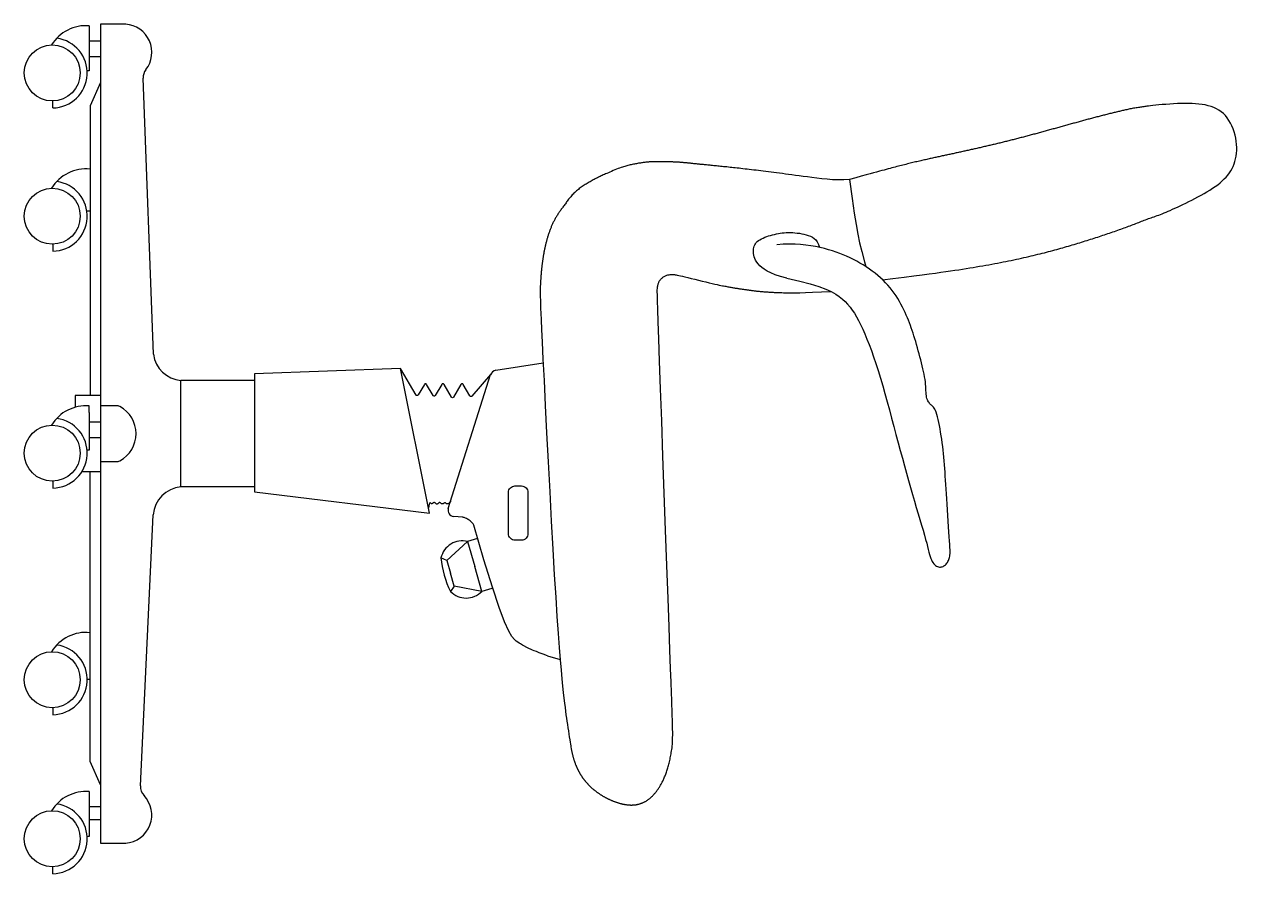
# Model space of a CAD drawing. Header units: millimetres. Extents: x 2198.5 to 2287.8, y 1208.8 to 1298.1.
# Drawn here: x 2285.719 to 2286.653, y 1282.055 to 1282.709 of the extents above; entities that cross this region are included whole.
import ezdxf

# ---------------------------------------------------------------- set-up
doc = ezdxf.new("R2010")
doc.units = ezdxf.units.MM

msp = doc.modelspace()

# ---------------------------------------------------------------- linework, layer by layer
for p, q in [((2285.76941, 1282.70815), (2285.76941, 1282.70428)), ((2285.7781, 1282.70934), (2285.7781, 1282.39414)), ((2285.79749, 1282.70934), (2285.7781, 1282.70934)), ((2285.76941, 1282.70428), (2285.76941, 1282.67352)), ((2285.76941, 1282.6965), (2285.7781, 1282.6965)), ((2285.76941, 1282.68442), (2285.7781, 1282.68442)), ((2285.76941, 1282.67352), (2285.7678, 1282.67352)), ((2285.81881, 1282.45524), (2285.81091, 1282.66785)), ((2285.74144, 1282.64494), (2285.74133, 1282.65031)), ((2285.76753, 1282.56566), (2285.77018, 1282.56566)), ((2285.74133, 1282.53998), (2285.74144, 1282.53461)), ((2286.08263, 1282.44299), (2286.1191, 1282.44873)), ((2286.00909, 1282.4444), (2285.8968, 1282.44013)), ((2286.03159, 1282.33289), (2286.00909, 1282.4444)), ((2286.04604, 1282.33645), (2286.07863, 1282.43956)), ((2285.8968, 1282.43513), (2285.84001, 1282.43513)), ((2285.76941, 1282.41036), (2285.76941, 1282.41544)), ((2285.7781, 1282.40299), (2285.76941, 1282.40299)), ((2285.76384, 1282.36502), (2285.7781, 1282.36502)), ((2285.74133, 1282.35761), (2285.74144, 1282.35223)), ((2285.8968, 1282.35315), (2285.84001, 1282.35315)), ((2285.8968, 1282.34946), (2286.03159, 1282.33289)), ((2285.80885, 1282.12291), (2285.81865, 1282.33172)), ((2286.05716, 1282.32979), (2286.05006, 1282.33042)), ((2286.06093, 1282.31113), (2286.04492, 1282.2965)), ((2286.06859, 1282.31331), (2286.06093, 1282.31113)), ((2286.06093, 1282.31113), (2286.06638, 1282.29192)), ((2286.04492, 1282.2965), (2286.04038, 1282.29852)), ((2286.04492, 1282.2965), (2286.04773, 1282.28662)), ((2286.05054, 1282.27674), (2286.04773, 1282.28662)), ((2286.07184, 1282.27272), (2286.06638, 1282.29192)), ((2286.05054, 1282.27674), (2286.04774, 1282.27263)), ((2286.07184, 1282.27272), (2286.05054, 1282.27674)), ((2286.07951, 1282.2749), (2286.07184, 1282.27272)), ((2285.74133, 1282.18314), (2285.74144, 1282.17776)), ((2285.76941, 1282.11853), (2285.76941, 1282.11466)), ((2285.76941, 1282.10717), (2285.7781, 1282.10717)), ((2285.7781, 1282.07894), (2285.79749, 1282.07894)), ((2285.74144, 1282.05532), (2285.74133, 1282.06069))]:
    msp.add_line(p, q)
for points in [[(2285.7781, 1282.66457), (2285.77018, 1282.64666), (2285.77018, 1282.42357)], [(2286.38057, 1282.51265), (2286.38858, 1282.51361), (2286.39721, 1282.51467), (2286.40463, 1282.5156), (2286.41101, 1282.51642), (2286.4165, 1282.51714), (2286.42128, 1282.51779), (2286.42548, 1282.51838), (2286.42929, 1282.51892), (2286.43282, 1282.51943), (2286.43614, 1282.51992), (2286.43926, 1282.52039), (2286.44221, 1282.52085), (2286.44501, 1282.52129), (2286.44769, 1282.52172), (2286.45028, 1282.52214), (2286.4528, 1282.52256), (2286.45527, 1282.52298), (2286.4577, 1282.5234), (2286.46008, 1282.52382), (2286.46242, 1282.52423), (2286.46472, 1282.52465), (2286.46698, 1282.52507), (2286.4692, 1282.52549), (2286.47138, 1282.52591), (2286.47352, 1282.52633), (2286.47563, 1282.52675), (2286.47771, 1282.52716), (2286.47975, 1282.52758), (2286.48175, 1282.528), (2286.48372, 1282.52842), (2286.48567, 1282.52884), (2286.48758, 1282.52926), (2286.48946, 1282.52968), (2286.49131, 1282.5301), (2286.49314, 1282.53052), (2286.49493, 1282.53094), (2286.49671, 1282.53136), (2286.49845, 1282.53178), (2286.50018, 1282.53221), (2286.50188, 1282.53263), (2286.50356, 1282.53305), (2286.50522, 1282.53347), (2286.50685, 1282.5339), (2286.50847, 1282.53432), (2286.51007, 1282.53474), (2286.51166, 1282.53517), (2286.51322, 1282.53559), (2286.51478, 1282.53602), (2286.51631, 1282.53645), (2286.51784, 1282.53687), (2286.51935, 1282.5373), (2286.52085, 1282.53773), (2286.52234, 1282.53816), (2286.52381, 1282.53859), (2286.52528, 1282.53902), (2286.52674, 1282.53945), (2286.52819, 1282.53988), (2286.52963, 1282.54032), (2286.53107, 1282.54075), (2286.5325, 1282.54118), (2286.53391, 1282.54162), (2286.53532, 1282.54205), (2286.53673, 1282.54249), (2286.53812, 1282.54292), (2286.53951, 1282.54336), (2286.54089, 1282.5438), (2286.54226, 1282.54423), (2286.54363, 1282.54467), (2286.54498, 1282.54511), (2286.54633, 1282.54554), (2286.54767, 1282.54598), (2286.549, 1282.54642), (2286.55032, 1282.54686), (2286.55163, 1282.54729), (2286.55293, 1282.54773), (2286.55422, 1282.54817), (2286.55551, 1282.5486), (2286.55678, 1282.54904), (2286.55805, 1282.54948), (2286.5593, 1282.54991), (2286.56055, 1282.55035), (2286.56179, 1282.55078), (2286.56301, 1282.55122), (2286.56423, 1282.55165), (2286.56543, 1282.55209), (2286.56663, 1282.55252), (2286.56781, 1282.55295), (2286.56898, 1282.55338), (2286.57014, 1282.55381), (2286.5713, 1282.55424), (2286.57244, 1282.55467), (2286.57356, 1282.5551), (2286.57468, 1282.55552), (2286.57579, 1282.55595), (2286.57688, 1282.55637), (2286.57796, 1282.5568), (2286.57903, 1282.55722), (2286.58009, 1282.55764), (2286.58115, 1282.55805), (2286.5822, 1282.55847), (2286.58325, 1282.55887), (2286.58431, 1282.55927), (2286.58537, 1282.55967), (2286.58644, 1282.56005), (2286.58752, 1282.56043), (2286.58862, 1282.56081), (2286.58975, 1282.56119), (2286.59091, 1282.56159), (2286.59211, 1282.562), (2286.59335, 1282.56245), (2286.59465, 1282.56293), (2286.59601, 1282.56346), (2286.59743, 1282.56403), (2286.59893, 1282.56466), (2286.6005, 1282.56534), (2286.60215, 1282.56607), (2286.6039, 1282.56686), (2286.60574, 1282.56771), (2286.60768, 1282.56862), (2286.60972, 1282.56958), (2286.61188, 1282.57061), (2286.61412, 1282.57169), (2286.61643, 1282.57282), (2286.61878, 1282.57399), (2286.62116, 1282.5752), (2286.62354, 1282.57645), (2286.6259, 1282.57773), (2286.62823, 1282.57903), (2286.63049, 1282.58035), (2286.63268, 1282.58169), (2286.63479, 1282.58305), (2286.63681, 1282.58444), (2286.63874, 1282.58584), (2286.64056, 1282.58727), (2286.64227, 1282.58873), (2286.64385, 1282.59021), (2286.64531, 1282.59171), (2286.64664, 1282.59326), (2286.64784, 1282.59484), (2286.64893, 1282.59648), (2286.64989, 1282.59818), (2286.65073, 1282.59994), (2286.65146, 1282.60179), (2286.65208, 1282.60372), (2286.65259, 1282.60574), (2286.65298, 1282.60784), (2286.65326, 1282.61002), (2286.65341, 1282.61226), (2286.65343, 1282.61455), (2286.65333, 1282.61689), (2286.65308, 1282.61926), (2286.65269, 1282.62165), (2286.65216, 1282.62405), (2286.65149, 1282.62643), (2286.65068, 1282.62877), (2286.64973, 1282.63105), (2286.64866, 1282.63324), (2286.64745, 1282.63532), (2286.64613, 1282.63725), (2286.64469, 1282.63902), (2286.64313, 1282.64059), (2286.64146, 1282.64199), (2286.63967, 1282.64322), (2286.63778, 1282.64429), (2286.63579, 1282.64521), (2286.63368, 1282.64599), (2286.63148, 1282.64664), (2286.62917, 1282.64718), (2286.62677, 1282.64761), (2286.62427, 1282.64794), (2286.62168, 1282.64818), (2286.61902, 1282.64834), (2286.61628, 1282.64842), (2286.61348, 1282.64843), (2286.61061, 1282.64837), (2286.60769, 1282.64826), (2286.60473, 1282.6481), (2286.60177, 1282.64791), (2286.59886, 1282.64768), (2286.59607, 1282.64744), (2286.59342, 1282.64719), (2286.59099, 1282.64695), (2286.58882, 1282.64672), (2286.58696, 1282.64651), (2286.58545, 1282.64634), (2286.58424, 1282.6462), (2286.58328, 1282.64608), (2286.5825, 1282.64597), (2286.58185, 1282.64588), (2286.58127, 1282.64579), (2286.5807, 1282.64571), (2286.58009, 1282.64561), (2286.57938, 1282.6455), (2286.57858, 1282.64537), (2286.57771, 1282.64524), (2286.57678, 1282.64509), (2286.57583, 1282.64494), (2286.57485, 1282.64478), (2286.57388, 1282.64462), (2286.57293, 1282.64445), (2286.57202, 1282.64428), (2286.57114, 1282.64411), (2286.57028, 1282.64393), (2286.56945, 1282.64376), (2286.56864, 1282.64358), (2286.56784, 1282.6434), (2286.56704, 1282.64322), (2286.56625, 1282.64304), (2286.56546, 1282.64285), (2286.56467, 1282.64267), (2286.56387, 1282.64248), (2286.56307, 1282.64229), (2286.56227, 1282.6421), (2286.56146, 1282.6419), (2286.56065, 1282.64171), (2286.55984, 1282.64151), (2286.55903, 1282.64131), (2286.55821, 1282.64111), (2286.5574, 1282.64091), (2286.55658, 1282.64071), (2286.55575, 1282.64051), (2286.55493, 1282.6403), (2286.5541, 1282.64009), (2286.55327, 1282.63989), (2286.55244, 1282.63968), (2286.55161, 1282.63946), (2286.55078, 1282.63925), (2286.54994, 1282.63904), (2286.5491, 1282.63882), (2286.54826, 1282.63861), (2286.54742, 1282.63839), (2286.54658, 1282.63817), (2286.54573, 1282.63795), (2286.54488, 1282.63773), (2286.54403, 1282.6375), (2286.54318, 1282.63728), (2286.54233, 1282.63706), (2286.54148, 1282.63683), (2286.54063, 1282.6366), (2286.53977, 1282.63637), (2286.53891, 1282.63615), (2286.53805, 1282.63591), (2286.53719, 1282.63568), (2286.53633, 1282.63545), (2286.53547, 1282.63522), (2286.53461, 1282.63498), (2286.53374, 1282.63475), (2286.53288, 1282.63451), (2286.53201, 1282.63428), (2286.53115, 1282.63404), (2286.53028, 1282.6338), (2286.52941, 1282.63356), (2286.52854, 1282.63332), (2286.52767, 1282.63308), (2286.52679, 1282.63284), (2286.52592, 1282.6326), (2286.52505, 1282.63236), (2286.52417, 1282.63212), (2286.5233, 1282.63188), (2286.52242, 1282.63164), (2286.52155, 1282.63139), (2286.52067, 1282.63115), (2286.5198, 1282.63091), (2286.51892, 1282.63066), (2286.51804, 1282.63042), (2286.51716, 1282.63017), (2286.51628, 1282.62993), (2286.5154, 1282.62969), (2286.51452, 1282.62944), (2286.51364, 1282.6292), (2286.51276, 1282.62895), (2286.51188, 1282.62871), (2286.511, 1282.62846), (2286.51012, 1282.62822), (2286.50924, 1282.62798), (2286.50836, 1282.62773), (2286.50748, 1282.62749), (2286.5066, 1282.62725), (2286.50572, 1282.627), (2286.50484, 1282.62676), (2286.50396, 1282.62652), (2286.50308, 1282.62628), (2286.5022, 1282.62603), (2286.50132, 1282.62579), (2286.50044, 1282.62555), (2286.49956, 1282.62531), (2286.49868, 1282.62507), (2286.4978, 1282.62484), (2286.49692, 1282.6246), (2286.49605, 1282.62436), (2286.49517, 1282.62412), (2286.49429, 1282.62389), (2286.49341, 1282.62365), (2286.49254, 1282.62342), (2286.49166, 1282.62319), (2286.49079, 1282.62295), (2286.48992, 1282.62272), (2286.48904, 1282.62249), (2286.48817, 1282.62226), (2286.4873, 1282.62203), (2286.48643, 1282.62181), (2286.48556, 1282.62158), (2286.48469, 1282.62135), (2286.48382, 1282.62113), (2286.48295, 1282.62091), (2286.48208, 1282.62069), (2286.48122, 1282.62047), (2286.48035, 1282.62025), (2286.47949, 1282.62003), (2286.47863, 1282.61981), (2286.47776, 1282.61959), (2286.4769, 1282.61938), (2286.47604, 1282.61917), (2286.47518, 1282.61895), (2286.47433, 1282.61874), (2286.47347, 1282.61853), (2286.47261, 1282.61832), (2286.47175, 1282.61811), (2286.4709, 1282.6179), (2286.47005, 1282.6177), (2286.46919, 1282.61749), (2286.46834, 1282.61729), (2286.46749, 1282.61708), (2286.46664, 1282.61688), (2286.46579, 1282.61668), (2286.46494, 1282.61648), (2286.46409, 1282.61628), (2286.46324, 1282.61608), (2286.46239, 1282.61588), (2286.46155, 1282.61568), (2286.4607, 1282.61549), (2286.45986, 1282.61529), (2286.45902, 1282.6151), (2286.45817, 1282.6149), (2286.45733, 1282.61471), (2286.45649, 1282.61452), (2286.45565, 1282.61432), (2286.45481, 1282.61413), (2286.45397, 1282.61394), (2286.45313, 1282.61375), (2286.45229, 1282.61356), (2286.45145, 1282.61337), (2286.45062, 1282.61319), (2286.44978, 1282.613), (2286.44895, 1282.61281), (2286.44811, 1282.61262), (2286.44728, 1282.61244), (2286.44644, 1282.61225), (2286.44561, 1282.61207), (2286.44478, 1282.61189), (2286.44395, 1282.6117), (2286.44312, 1282.61152), (2286.44229, 1282.61134), (2286.44146, 1282.61115), (2286.44063, 1282.61097), (2286.4398, 1282.61079), (2286.43897, 1282.61061), (2286.43815, 1282.61043), (2286.43732, 1282.61025), (2286.43649, 1282.61007), (2286.43567, 1282.60989), (2286.43484, 1282.60971), (2286.43402, 1282.60953), (2286.4332, 1282.60936), (2286.43237, 1282.60918), (2286.43155, 1282.609), (2286.43072, 1282.60882), (2286.4299, 1282.60864), (2286.42907, 1282.60847), (2286.42825, 1282.60829), (2286.42742, 1282.60811), (2286.4266, 1282.60793), (2286.42577, 1282.60775), (2286.42493, 1282.60757), (2286.4241, 1282.60739), (2286.42326, 1282.60721), (2286.42242, 1282.60702), (2286.42157, 1282.60684), (2286.42072, 1282.60665), (2286.41987, 1282.60646), (2286.419, 1282.60627), (2286.41813, 1282.60608), (2286.41726, 1282.60588), (2286.41638, 1282.60569), (2286.41548, 1282.60549), (2286.41458, 1282.60528), (2286.41368, 1282.60508), (2286.41276, 1282.60487), (2286.41183, 1282.60466), (2286.41089, 1282.60444), (2286.40994, 1282.60422), (2286.40898, 1282.60399), (2286.408, 1282.60377), (2286.40702, 1282.60353), (2286.40601, 1282.6033), (2286.405, 1282.60305), (2286.40397, 1282.60281), (2286.40293, 1282.60255), (2286.40187, 1282.6023), (2286.40079, 1282.60203), (2286.3997, 1282.60177), (2286.39859, 1282.60149), (2286.39746, 1282.60121), (2286.39632, 1282.60092), (2286.39516, 1282.60063), (2286.39397, 1282.60033), (2286.39277, 1282.60003), (2286.39155, 1282.59971), (2286.3903, 1282.59939), (2286.38902, 1282.59906), (2286.3877, 1282.59871), (2286.38632, 1282.59835), (2286.38486, 1282.59797), (2286.38333, 1282.59756), (2286.3817, 1282.59712), (2286.37996, 1282.59666), (2286.37809, 1282.59615), (2286.37602, 1282.59559), (2286.37368, 1282.59495), (2286.37098, 1282.59421), (2286.36785, 1282.59334), (2286.36421, 1282.59232), (2286.35998, 1282.59114), (2286.35509, 1282.58976)], [(2286.35509, 1282.58976), (2286.3507, 1282.58955), (2286.34635, 1282.58954), (2286.34206, 1282.58969), (2286.33788, 1282.58998), (2286.33382, 1282.59036), (2286.32992, 1282.59081), (2286.3262, 1282.59129), (2286.32269, 1282.59177), (2286.31941, 1282.59221), (2286.31634, 1282.59263), (2286.31347, 1282.59302), (2286.31077, 1282.59338), (2286.30822, 1282.59372), (2286.30578, 1282.59404), (2286.30345, 1282.59434), (2286.30119, 1282.59463), (2286.29898, 1282.59492), (2286.29683, 1282.59519), (2286.29472, 1282.59546), (2286.29267, 1282.59572), (2286.29066, 1282.59597), (2286.2887, 1282.59621), (2286.28679, 1282.59645), (2286.28492, 1282.59668), (2286.2831, 1282.5969), (2286.28132, 1282.59711), (2286.27958, 1282.59732), (2286.27789, 1282.59752), (2286.27623, 1282.59771), (2286.27462, 1282.5979), (2286.27305, 1282.59808), (2286.27152, 1282.59825), (2286.27002, 1282.59842), (2286.26856, 1282.59858), (2286.26714, 1282.59874), (2286.26576, 1282.59889), (2286.2644, 1282.59904), (2286.26309, 1282.59918), (2286.2618, 1282.59932), (2286.26055, 1282.59945), (2286.25933, 1282.59958), (2286.25814, 1282.5997), (2286.25698, 1282.59982), (2286.25585, 1282.59994), (2286.25474, 1282.60005), (2286.25366, 1282.60016), (2286.25261, 1282.60026), (2286.25159, 1282.60036), (2286.25059, 1282.60046), (2286.24961, 1282.60056), (2286.24866, 1282.60065), (2286.24772, 1282.60075), (2286.24681, 1282.60083), (2286.24592, 1282.60092), (2286.24505, 1282.60101), (2286.2442, 1282.60109), (2286.24337, 1282.60117), (2286.24255, 1282.60125), (2286.24175, 1282.60133), (2286.24096, 1282.60141), (2286.24019, 1282.60148), (2286.23944, 1282.60156), (2286.23869, 1282.60164), (2286.23796, 1282.60171), (2286.23724, 1282.60178), (2286.23653, 1282.60186), (2286.23584, 1282.60193), (2286.23515, 1282.602), (2286.23447, 1282.60207), (2286.23381, 1282.60214), (2286.23315, 1282.60221), (2286.2325, 1282.60228), (2286.23186, 1282.60235), (2286.23123, 1282.60241), (2286.2306, 1282.60248), (2286.22998, 1282.60254), (2286.22937, 1282.6026), (2286.22876, 1282.60266), (2286.22816, 1282.60272), (2286.22757, 1282.60278), (2286.22698, 1282.60283), (2286.22639, 1282.60288), (2286.22581, 1282.60293), (2286.22523, 1282.60298), (2286.22466, 1282.60303), (2286.22409, 1282.60307), (2286.22352, 1282.60311), (2286.22296, 1282.60314), (2286.22239, 1282.60318), (2286.22183, 1282.60321), (2286.22127, 1282.60323), (2286.22072, 1282.60326), (2286.22016, 1282.60328), (2286.2196, 1282.60329), (2286.21904, 1282.60331), (2286.21848, 1282.60331), (2286.21792, 1282.60332), (2286.21736, 1282.60332), (2286.2168, 1282.60332), (2286.21623, 1282.60332), (2286.21567, 1282.60332), (2286.21509, 1282.60332), (2286.21452, 1282.60332), (2286.21394, 1282.60332), (2286.21336, 1282.60333), (2286.21277, 1282.60334), (2286.21218, 1282.60335), (2286.21159, 1282.60337), (2286.211, 1282.60338), (2286.21041, 1282.6034), (2286.20983, 1282.60341), (2286.20925, 1282.60342), (2286.20868, 1282.60343), (2286.20812, 1282.60344), (2286.20757, 1282.60344), (2286.20705, 1282.60345), (2286.20655, 1282.60345), (2286.20609, 1282.60346), (2286.20566, 1282.60346), (2286.20527, 1282.60347), (2286.20492, 1282.60347), (2286.2046, 1282.60348), (2286.2043, 1282.60349), (2286.204, 1282.60349), (2286.20369, 1282.60349), (2286.20335, 1282.60348), (2286.20297, 1282.60347), (2286.20254, 1282.60345), (2286.20204, 1282.60342), (2286.20149, 1282.60337), (2286.20088, 1282.60332), (2286.20024, 1282.60327), (2286.19957, 1282.6032), (2286.19888, 1282.60313), (2286.19819, 1282.60305), (2286.19749, 1282.60297), (2286.1968, 1282.60289), (2286.19612, 1282.6028), (2286.19545, 1282.60271), (2286.19476, 1282.60261), (2286.19407, 1282.6025), (2286.19336, 1282.60239), (2286.19264, 1282.60227), (2286.19188, 1282.60214), (2286.1911, 1282.602), (2286.19029, 1282.60185), (2286.18947, 1282.60169), (2286.18863, 1282.60152), (2286.18778, 1282.60135), (2286.18693, 1282.60117), (2286.18609, 1282.60099), (2286.18525, 1282.6008), (2286.18443, 1282.6006), (2286.18361, 1282.6004), (2286.18279, 1282.60018), (2286.18193, 1282.59994), (2286.18104, 1282.59967), (2286.18011, 1282.59936), (2286.1791, 1282.59901), (2286.17802, 1282.59862), (2286.17686, 1282.59817), (2286.17563, 1282.59768), (2286.17436, 1282.59717), (2286.17307, 1282.59663), (2286.17179, 1282.5961), (2286.17054, 1282.59556), (2286.16934, 1282.59505), (2286.16822, 1282.59456), (2286.1672, 1282.59412), (2286.16627, 1282.59371), (2286.1654, 1282.59332), (2286.1646, 1282.59296), (2286.16383, 1282.5926), (2286.16309, 1282.59225), (2286.16236, 1282.59189), (2286.16162, 1282.59152), (2286.16086, 1282.59114), (2286.16008, 1282.59073), (2286.1593, 1282.59031), (2286.1585, 1282.58988), (2286.15769, 1282.58944), (2286.15689, 1282.58899), (2286.15608, 1282.58854), (2286.15529, 1282.5881), (2286.1545, 1282.58765), (2286.15373, 1282.58721), (2286.15296, 1282.58676), (2286.1522, 1282.58631), (2286.15144, 1282.58585), (2286.15069, 1282.58538), (2286.14994, 1282.58489), (2286.14919, 1282.58439), (2286.14844, 1282.58387), (2286.1477, 1282.58333), (2286.14696, 1282.58278), (2286.14622, 1282.58221), (2286.1455, 1282.58162), (2286.1448, 1282.58103), (2286.1441, 1282.58042), (2286.14343, 1282.5798), (2286.14278, 1282.57918), (2286.14216, 1282.57854), (2286.14155, 1282.5779), (2286.14095, 1282.57725), (2286.14038, 1282.5766), (2286.13982, 1282.57594), (2286.13927, 1282.57527), (2286.13874, 1282.57459), (2286.13822, 1282.57391), (2286.1377, 1282.57322), (2286.1372, 1282.57254), (2286.13671, 1282.57186), (2286.13623, 1282.57118), (2286.13575, 1282.57052), (2286.13529, 1282.56987), (2286.13483, 1282.56924), (2286.13439, 1282.56862), (2286.13395, 1282.56803), (2286.13352, 1282.56745), (2286.1331, 1282.56688), (2286.13268, 1282.56632), (2286.13228, 1282.56577), (2286.13188, 1282.56522), (2286.1315, 1282.56467), (2286.13112, 1282.56412), (2286.13075, 1282.56357), (2286.13039, 1282.56302), (2286.13004, 1282.56247), (2286.12969, 1282.56192), (2286.12936, 1282.56136), (2286.12903, 1282.56081), (2286.12871, 1282.56025), (2286.1284, 1282.5597), (2286.12809, 1282.55914), (2286.12779, 1282.55858), (2286.1275, 1282.55802), (2286.12722, 1282.55746), (2286.12694, 1282.5569), (2286.12667, 1282.55634), (2286.1264, 1282.55578), (2286.12614, 1282.55521), (2286.12589, 1282.55465), (2286.12565, 1282.55408), (2286.1254, 1282.55352), (2286.12517, 1282.55295), (2286.12494, 1282.55238), (2286.12471, 1282.55182), (2286.1245, 1282.55125), (2286.12428, 1282.55068), (2286.12407, 1282.55011), (2286.12387, 1282.54954), (2286.12367, 1282.54897), (2286.12347, 1282.5484), (2286.12328, 1282.54782), (2286.12309, 1282.54725), (2286.12291, 1282.54668), (2286.12273, 1282.54611), (2286.12255, 1282.54553), (2286.12238, 1282.54496), (2286.12221, 1282.54438), (2286.12204, 1282.54381), (2286.12188, 1282.54323), (2286.12172, 1282.54266), (2286.12157, 1282.54208), (2286.12142, 1282.5415), (2286.12127, 1282.54093), (2286.12112, 1282.54035), (2286.12098, 1282.53977), (2286.12084, 1282.53919), (2286.12071, 1282.53861), (2286.12057, 1282.53803), (2286.12044, 1282.53745), (2286.12032, 1282.53687), (2286.12019, 1282.53628), (2286.12007, 1282.5357), (2286.11996, 1282.53512), (2286.11984, 1282.53453), (2286.11973, 1282.53395), (2286.11962, 1282.53336), (2286.11951, 1282.53277), (2286.11941, 1282.53218), (2286.11931, 1282.5316), (2286.11921, 1282.53101), (2286.11911, 1282.53042), (2286.11902, 1282.52983), (2286.11892, 1282.52923), (2286.11883, 1282.52864), (2286.11875, 1282.52805), (2286.11866, 1282.52745), (2286.11858, 1282.52686), (2286.1185, 1282.52626), (2286.11842, 1282.52567), (2286.11835, 1282.52507), (2286.11827, 1282.52447), (2286.1182, 1282.52387), (2286.11813, 1282.52327), (2286.11806, 1282.52267), (2286.118, 1282.52206), (2286.11794, 1282.52146), (2286.11787, 1282.52085), (2286.11781, 1282.52025), (2286.11776, 1282.51964), (2286.1177, 1282.51903), (2286.11764, 1282.51842), (2286.11759, 1282.51781), (2286.11754, 1282.5172), (2286.11749, 1282.51659), (2286.11744, 1282.51597), (2286.11739, 1282.51536), (2286.11735, 1282.51474), (2286.1173, 1282.51413), (2286.11726, 1282.51351), (2286.11722, 1282.51289), (2286.11718, 1282.51226), (2286.11714, 1282.51164), (2286.1171, 1282.51102), (2286.11706, 1282.51039), (2286.11703, 1282.50977), (2286.11699, 1282.50914), (2286.11696, 1282.50851), (2286.11693, 1282.50788), (2286.1169, 1282.50724), (2286.11687, 1282.50658), (2286.11685, 1282.50589), (2286.11683, 1282.50517), (2286.11682, 1282.50441), (2286.11682, 1282.5036), (2286.11683, 1282.50272), (2286.11684, 1282.50179), (2286.11687, 1282.5008), (2286.1169, 1282.49978), (2286.11693, 1282.49874), (2286.11697, 1282.4977), (2286.117, 1282.49668), (2286.11703, 1282.4957), (2286.11705, 1282.49477), (2286.11707, 1282.49384), (2286.1171, 1282.49252), (2286.11718, 1282.49038), (2286.11732, 1282.48695), (2286.11754, 1282.48179), (2286.11787, 1282.47446), (2286.11834, 1282.46449), (2286.11897, 1282.45143), (2286.11977, 1282.43505), (2286.12072, 1282.4159), (2286.12179, 1282.39474), (2286.12294, 1282.37234), (2286.12413, 1282.34946), (2286.12535, 1282.32686), (2286.12654, 1282.30531), (2286.12769, 1282.28557), (2286.12875, 1282.26824), (2286.12973, 1282.25325), (2286.13064, 1282.24038), (2286.13147, 1282.2294), (2286.13223, 1282.22007), (2286.13293, 1282.21217), (2286.13356, 1282.20548), (2286.13413, 1282.19976), (2286.13465, 1282.1948), (2286.13512, 1282.19049), (2286.13555, 1282.18673), (2286.13595, 1282.18342), (2286.13633, 1282.18045), (2286.1367, 1282.17775), (2286.13706, 1282.1752), (2286.13742, 1282.1727), (2286.1378, 1282.17019), (2286.13818, 1282.16769), (2286.13855, 1282.16522), (2286.13892, 1282.16285), (2286.13927, 1282.1606), (2286.1396, 1282.15852), (2286.1399, 1282.15666), (2286.14015, 1282.15506), (2286.14037, 1282.15374), (2286.14054, 1282.15268), (2286.14068, 1282.15184), (2286.14079, 1282.15117), (2286.14089, 1282.15065), (2286.14097, 1282.15023), (2286.14104, 1282.14986), (2286.14111, 1282.14952), (2286.14119, 1282.14916), (2286.14127, 1282.14879), (2286.14136, 1282.1484), (2286.14145, 1282.148), (2286.14155, 1282.1476), (2286.14165, 1282.14719), (2286.14175, 1282.14678), (2286.14185, 1282.14637), (2286.14195, 1282.14597), (2286.14206, 1282.14557), (2286.14216, 1282.14518), (2286.14227, 1282.14479), (2286.14238, 1282.14441), (2286.14249, 1282.14403), (2286.1426, 1282.14366), (2286.14271, 1282.1433), (2286.14282, 1282.14293), (2286.14293, 1282.14258), (2286.14305, 1282.14222), (2286.14317, 1282.14187), (2286.14328, 1282.14153), (2286.1434, 1282.14118), (2286.14352, 1282.14084), (2286.14365, 1282.14051), (2286.14377, 1282.14018), (2286.14389, 1282.13985), (2286.14402, 1282.13952), (2286.14415, 1282.1392), (2286.14428, 1282.13888), (2286.14441, 1282.13856), (2286.14454, 1282.13825), (2286.14467, 1282.13794), (2286.14481, 1282.13763), (2286.14495, 1282.13732), (2286.14509, 1282.13701), (2286.14523, 1282.13671), (2286.14537, 1282.13641), (2286.14551, 1282.13611), (2286.14566, 1282.13581), (2286.14581, 1282.13551), (2286.14595, 1282.13521), (2286.14611, 1282.13492), (2286.14626, 1282.13462), (2286.14641, 1282.13433), (2286.14657, 1282.13404), (2286.14673, 1282.13374), (2286.14689, 1282.13345), (2286.14705, 1282.13316), (2286.14722, 1282.13288), (2286.14738, 1282.13259), (2286.14755, 1282.1323), (2286.14772, 1282.13202), (2286.14789, 1282.13174), (2286.14807, 1282.13145), (2286.14824, 1282.13117), (2286.14842, 1282.13089), (2286.1486, 1282.13061), (2286.14879, 1282.13033), (2286.14897, 1282.13005), (2286.14916, 1282.12978), (2286.14935, 1282.1295), (2286.14954, 1282.12923), (2286.14973, 1282.12895), (2286.14993, 1282.12868), (2286.15013, 1282.12841), (2286.15033, 1282.12814), (2286.15053, 1282.12787), (2286.15074, 1282.1276), (2286.15095, 1282.12733), (2286.15116, 1282.12707), (2286.15137, 1282.1268), (2286.15158, 1282.12654), (2286.1518, 1282.12627), (2286.15202, 1282.12601), (2286.15225, 1282.12575), (2286.15247, 1282.12549), (2286.1527, 1282.12523), (2286.15293, 1282.12497), (2286.15316, 1282.12472), (2286.1534, 1282.12446), (2286.15364, 1282.1242), (2286.15388, 1282.12395), (2286.15412, 1282.1237), (2286.15437, 1282.12345), (2286.15462, 1282.12319), (2286.15487, 1282.12294), (2286.15513, 1282.1227), (2286.15539, 1282.12245), (2286.15565, 1282.1222), (2286.15591, 1282.12196), (2286.15618, 1282.12171), (2286.15645, 1282.12147), (2286.15672, 1282.12122), (2286.15699, 1282.12098), (2286.15727, 1282.12074), (2286.15755, 1282.1205), (2286.15784, 1282.12026), (2286.15813, 1282.12003), (2286.15842, 1282.11979), (2286.15871, 1282.11955), (2286.15901, 1282.11932), (2286.15931, 1282.11909), (2286.15961, 1282.11886), (2286.15991, 1282.11862), (2286.16022, 1282.11839), (2286.16053, 1282.11817), (2286.16085, 1282.11794), (2286.16117, 1282.11771), (2286.16149, 1282.11749), (2286.16181, 1282.11726), (2286.16214, 1282.11704), (2286.16247, 1282.11682), (2286.1628, 1282.1166), (2286.16313, 1282.11638), (2286.16347, 1282.11617), (2286.16381, 1282.11595), (2286.16415, 1282.11574), (2286.1645, 1282.11553), (2286.16484, 1282.11532), (2286.16519, 1282.11511), (2286.16555, 1282.1149), (2286.1659, 1282.1147), (2286.16625, 1282.1145), (2286.16661, 1282.1143), (2286.16697, 1282.1141), (2286.16733, 1282.11391), (2286.1677, 1282.11371), (2286.16806, 1282.11352), (2286.16843, 1282.11334), (2286.1688, 1282.11315), (2286.16917, 1282.11297), (2286.16954, 1282.11279), (2286.16991, 1282.11261), (2286.17029, 1282.11243), (2286.17066, 1282.11226), (2286.17104, 1282.11209), (2286.17142, 1282.11192), (2286.1718, 1282.11176), (2286.17218, 1282.1116), (2286.17256, 1282.11144), (2286.17295, 1282.11129), (2286.17333, 1282.11113), (2286.17372, 1282.11099), (2286.1741, 1282.11084), (2286.17449, 1282.1107), (2286.17487, 1282.11056), (2286.17526, 1282.11042), (2286.17565, 1282.11029), (2286.17604, 1282.11016), (2286.17643, 1282.11004), (2286.17682, 1282.10992), (2286.17721, 1282.1098), (2286.1776, 1282.10968), (2286.17799, 1282.10957), (2286.17838, 1282.10947), (2286.17877, 1282.10937), (2286.17916, 1282.10927), (2286.17955, 1282.10917), (2286.17994, 1282.10908), (2286.18033, 1282.109), (2286.18072, 1282.10891), (2286.18111, 1282.10884), (2286.1815, 1282.10876), (2286.18189, 1282.10869), (2286.18228, 1282.10863), (2286.18267, 1282.10857), (2286.18306, 1282.10851), (2286.18345, 1282.10846), (2286.18383, 1282.10842), (2286.18422, 1282.10837), (2286.1846, 1282.10834), (2286.18499, 1282.10831), (2286.18537, 1282.10828), (2286.18576, 1282.10826), (2286.18614, 1282.10824), (2286.18652, 1282.10823), (2286.1869, 1282.10823), (2286.18728, 1282.10823), (2286.18766, 1282.10823), (2286.18804, 1282.10824), (2286.18842, 1282.10826), (2286.1888, 1282.10828), (2286.18917, 1282.10831), (2286.18955, 1282.10835), (2286.18992, 1282.10839), (2286.1903, 1282.10843), (2286.19067, 1282.10849), (2286.19104, 1282.10855), (2286.19142, 1282.10862), (2286.19179, 1282.10869), (2286.19216, 1282.10877), (2286.19253, 1282.10886), (2286.1929, 1282.10895), (2286.19326, 1282.10905), (2286.19363, 1282.10916), (2286.194, 1282.10928), (2286.19436, 1282.1094), (2286.19473, 1282.10953), (2286.19509, 1282.10967), (2286.19546, 1282.10981), (2286.19582, 1282.10997), (2286.19618, 1282.11013), (2286.19654, 1282.1103), (2286.1969, 1282.11047), (2286.19726, 1282.11066), (2286.19762, 1282.11085), (2286.19798, 1282.11105), (2286.19834, 1282.11126), (2286.19869, 1282.11148), (2286.19905, 1282.11171), (2286.1994, 1282.11195), (2286.19976, 1282.11219), (2286.20011, 1282.11244), (2286.20046, 1282.11271), (2286.20081, 1282.11298), (2286.20116, 1282.11326), (2286.20151, 1282.11355), (2286.20186, 1282.11385), (2286.20221, 1282.11416), (2286.20255, 1282.11448), (2286.2029, 1282.1148), (2286.20325, 1282.11514), (2286.20359, 1282.11549), (2286.20393, 1282.11585), (2286.20428, 1282.11622), (2286.20462, 1282.11659), (2286.20496, 1282.11698), (2286.2053, 1282.11738), (2286.20564, 1282.11779), (2286.20597, 1282.11821), (2286.20631, 1282.11864), (2286.20665, 1282.11908), (2286.20698, 1282.11953), (2286.20732, 1282.12), (2286.20765, 1282.12047), (2286.20798, 1282.12096), (2286.20831, 1282.12146), (2286.20864, 1282.12197), (2286.20896, 1282.1225), (2286.20929, 1282.12304), (2286.20961, 1282.12359), (2286.20993, 1282.12415), (2286.21025, 1282.12473), (2286.21056, 1282.12532), (2286.21087, 1282.12593), (2286.21118, 1282.12655), (2286.21149, 1282.12718), (2286.21179, 1282.12783), (2286.21209, 1282.1285), (2286.21239, 1282.12918), (2286.21269, 1282.12988), (2286.21298, 1282.13059), (2286.21327, 1282.13133), (2286.21355, 1282.13207), (2286.21383, 1282.13284), (2286.2141, 1282.13362), (2286.21437, 1282.13442), (2286.21464, 1282.13524), (2286.2149, 1282.13608), (2286.21516, 1282.13693), (2286.21541, 1282.13781), (2286.21566, 1282.1387), (2286.21591, 1282.13961), (2286.21614, 1282.14055), (2286.21638, 1282.1415), (2286.2166, 1282.14247), (2286.21683, 1282.14347), (2286.21704, 1282.14448), (2286.21725, 1282.14552), (2286.21745, 1282.14657), (2286.21765, 1282.14765), (2286.21784, 1282.14876), (2286.21803, 1282.14988), (2286.2182, 1282.15105), (2286.21837, 1282.15229), (2286.21851, 1282.1536), (2286.21864, 1282.15502), (2286.21874, 1282.15656), (2286.21882, 1282.15824), (2286.21887, 1282.16009), (2286.21889, 1282.16211), (2286.21888, 1282.16429), (2286.21884, 1282.1666), (2286.21879, 1282.169), (2286.21872, 1282.17148), (2286.21864, 1282.174), (2286.21855, 1282.17654), (2286.21846, 1282.17907), (2286.21837, 1282.18165), (2286.21826, 1282.18475), (2286.21811, 1282.18892), (2286.2179, 1282.19472), (2286.21762, 1282.2027), (2286.21723, 1282.21342), (2286.21673, 1282.22743), (2286.21609, 1282.24529), (2286.21531, 1282.26727), (2286.2144, 1282.29253), (2286.21342, 1282.31994), (2286.21241, 1282.34839), (2286.21139, 1282.37675), (2286.21043, 1282.4039), (2286.20955, 1282.42872), (2286.20879, 1282.45007), (2286.20819, 1282.46713), (2286.20774, 1282.48017), (2286.20742, 1282.48976), (2286.20721, 1282.49647), (2286.20709, 1282.50087), (2286.20705, 1282.50352), (2286.20705, 1282.50499), (2286.2071, 1282.50584), (2286.20716, 1282.50655), (2286.20723, 1282.50722), (2286.20733, 1282.50784), (2286.20744, 1282.50843), (2286.20758, 1282.50899), (2286.20774, 1282.50952), (2286.20791, 1282.51003), (2286.20812, 1282.51052), (2286.20834, 1282.51099), (2286.20859, 1282.51145), (2286.20886, 1282.51189), (2286.20916, 1282.51232), (2286.20948, 1282.51273), (2286.20982, 1282.51313), (2286.21018, 1282.51352), (2286.21056, 1282.51389), (2286.21096, 1282.51424), (2286.21138, 1282.51458), (2286.21183, 1282.5149), (2286.2123, 1282.51521), (2286.21279, 1282.51548), (2286.21331, 1282.51573), (2286.21385, 1282.51596), (2286.21443, 1282.51615), (2286.21503, 1282.51631), (2286.21565, 1282.51643), (2286.21629, 1282.51653), (2286.21694, 1282.5166), (2286.2176, 1282.51664), (2286.21825, 1282.51666), (2286.21891, 1282.51665), (2286.21955, 1282.51662), (2286.22018, 1282.51657), (2286.22085, 1282.51648), (2286.22159, 1282.51636), (2286.22247, 1282.51619), (2286.22353, 1282.51597), (2286.22482, 1282.51568), (2286.22639, 1282.51531), (2286.22829, 1282.51486), (2286.23055, 1282.51431), (2286.2331, 1282.5137), (2286.23584, 1282.51304), (2286.23869, 1282.51235), (2286.24157, 1282.51166), (2286.24437, 1282.51099), (2286.24701, 1282.51036), (2286.2494, 1282.5098), (2286.25147, 1282.50932), (2286.25324, 1282.50892), (2286.25475, 1282.50859), (2286.25604, 1282.50831), (2286.25715, 1282.50808), (2286.25812, 1282.50789), (2286.259, 1282.50772), (2286.25981, 1282.50757), (2286.26061, 1282.50742), (2286.26139, 1282.50728), (2286.26215, 1282.50714), (2286.2629, 1282.507), (2286.26364, 1282.50687), (2286.26436, 1282.50675), (2286.26507, 1282.50662), (2286.26577, 1282.5065), (2286.26646, 1282.50639), (2286.26714, 1282.50627), (2286.26781, 1282.50616), (2286.26847, 1282.50606), (2286.26913, 1282.50595), (2286.26977, 1282.50585), (2286.27041, 1282.50575), (2286.27105, 1282.50565), (2286.27167, 1282.50556), (2286.2723, 1282.50546), (2286.27292, 1282.50537), (2286.27354, 1282.50528), (2286.27415, 1282.50519), (2286.27477, 1282.5051), (2286.27538, 1282.50501), (2286.27599, 1282.50493), (2286.2766, 1282.50484), (2286.27722, 1282.50476), (2286.27783, 1282.50468), (2286.27845, 1282.50459), (2286.27907, 1282.50451), (2286.27969, 1282.50443), (2286.28032, 1282.50435), (2286.28095, 1282.50428), (2286.28159, 1282.5042), (2286.28223, 1282.50412), (2286.28288, 1282.50405), (2286.28353, 1282.50397), (2286.2842, 1282.5039), (2286.28487, 1282.50383), (2286.28554, 1282.50376), (2286.28623, 1282.50369), (2286.28693, 1282.50363), (2286.28763, 1282.50356), (2286.28835, 1282.5035), (2286.28908, 1282.50344), (2286.28982, 1282.50338), (2286.29057, 1282.50332), (2286.29133, 1282.50326), (2286.29211, 1282.50321), (2286.2929, 1282.50316), (2286.2937, 1282.50311), (2286.29452, 1282.50306), (2286.29536, 1282.50301), (2286.29621, 1282.50297), (2286.29708, 1282.50292), (2286.29796, 1282.50288), (2286.29886, 1282.50285), (2286.29979, 1282.50281), (2286.30076, 1282.50278), (2286.3018, 1282.50275), (2286.30294, 1282.50272), (2286.30421, 1282.50269), (2286.30563, 1282.50267), (2286.30723, 1282.50265), (2286.30903, 1282.50263), (2286.31111, 1282.50261), (2286.31367, 1282.50262), (2286.31694, 1282.50267), (2286.32118, 1282.50279), (2286.32661, 1282.50299), (2286.3335, 1282.5033), (2286.34065, 1282.50366)], [(2286.35509, 1282.58976), (2286.35713, 1282.57524), (2286.35877, 1282.56398), (2286.36015, 1282.55511), (2286.36147, 1282.54777), (2286.36286, 1282.54112), (2286.36451, 1282.53428), (2286.36658, 1282.52642), (2286.36758, 1282.52277)], [(2286.30688, 1282.51378), (2286.30205, 1282.51513), (2286.29796, 1282.51649), (2286.29453, 1282.51787), (2286.29169, 1282.51926), (2286.28935, 1282.52066), (2286.28745, 1282.52206), (2286.28592, 1282.52346), (2286.28467, 1282.52487), (2286.28364, 1282.52627), (2286.28281, 1282.52766), (2286.28216, 1282.52903), (2286.28167, 1282.53038), (2286.28134, 1282.53169), (2286.28114, 1282.53296), (2286.28105, 1282.53419), (2286.28107, 1282.53536), (2286.28118, 1282.53647), (2286.28138, 1282.53753), (2286.28168, 1282.53852), (2286.28209, 1282.53947), (2286.28261, 1282.54036), (2286.28326, 1282.5412), (2286.28404, 1282.54199), (2286.28496, 1282.54274), (2286.28602, 1282.54344), (2286.28721, 1282.5441), (2286.2885, 1282.54472), (2286.28987, 1282.5453), (2286.29131, 1282.54584), (2286.2928, 1282.54634), (2286.29431, 1282.5468), (2286.29582, 1282.54722), (2286.29732, 1282.5476), (2286.29882, 1282.54794), (2286.30031, 1282.54824), (2286.30182, 1282.54849), (2286.30333, 1282.5487), (2286.30487, 1282.54885), (2286.30644, 1282.54896), (2286.30804, 1282.549), (2286.30969, 1282.549), (2286.31137, 1282.54893), (2286.31308, 1282.54881), (2286.3148, 1282.54863), (2286.31653, 1282.54839), (2286.31827, 1282.54809), (2286.31999, 1282.54774), (2286.32169, 1282.54732), (2286.32336, 1282.54683), (2286.32497, 1282.54623), (2286.3265, 1282.54547), (2286.32792, 1282.5445), (2286.3292, 1282.54327), (2286.33031, 1282.54173), (2286.33122, 1282.53983), (2286.3319, 1282.53751)], [(2286.30688, 1282.51378), (2286.31674, 1282.51154), (2286.32487, 1282.5094), (2286.33149, 1282.50737), (2286.33681, 1282.5054), (2286.34107, 1282.50348), (2286.34447, 1282.50158), (2286.34723, 1282.49968), (2286.34959, 1282.49776), (2286.35172, 1282.49579), (2286.35369, 1282.49374), (2286.35552, 1282.49159), (2286.35724, 1282.4893), (2286.35889, 1282.48684), (2286.36048, 1282.48418), (2286.36206, 1282.48129), (2286.36364, 1282.47814), (2286.36526, 1282.47471), (2286.3669, 1282.47099), (2286.36858, 1282.46698), (2286.37028, 1282.46268), (2286.37199, 1282.4581), (2286.37372, 1282.45323), (2286.37546, 1282.44809), (2286.3772, 1282.44266), (2286.37895, 1282.43697), (2286.38068, 1282.43104), (2286.38242, 1282.42494), (2286.38414, 1282.4187), (2286.38586, 1282.41237), (2286.38756, 1282.40601), (2286.38925, 1282.39967), (2286.39092, 1282.39338), (2286.39257, 1282.3872), (2286.3942, 1282.38113), (2286.39582, 1282.37518), (2286.39741, 1282.36936), (2286.39898, 1282.36366), (2286.40054, 1282.35809), (2286.40208, 1282.35267), (2286.4036, 1282.34738), (2286.4051, 1282.34225), (2286.40656, 1282.33728), (2286.40798, 1282.33253), (2286.40933, 1282.328), (2286.4106, 1282.32373), (2286.41177, 1282.31975), (2286.41283, 1282.31608), (2286.41376, 1282.31276), (2286.41456, 1282.3098), (2286.41523, 1282.30718), (2286.41581, 1282.30487), (2286.41632, 1282.30284), (2286.41679, 1282.30106), (2286.41724, 1282.2995), (2286.4177, 1282.29812), (2286.4182, 1282.29691), (2286.41876, 1282.29582), (2286.41937, 1282.29485), (2286.42002, 1282.29401), (2286.42071, 1282.29329), (2286.42142, 1282.2927), (2286.42215, 1282.29222), (2286.42289, 1282.29185), (2286.42363, 1282.2916), (2286.42437, 1282.29147), (2286.42509, 1282.29144), (2286.42579, 1282.29152), (2286.42648, 1282.29169), (2286.42714, 1282.29195), (2286.42778, 1282.29229), (2286.42839, 1282.29271), (2286.42897, 1282.29319), (2286.42952, 1282.29375), (2286.43004, 1282.29436), (2286.43051, 1282.29502), (2286.43094, 1282.29573), (2286.43132, 1282.29647), (2286.43166, 1282.29725), (2286.43195, 1282.29806), (2286.43218, 1282.29889), (2286.43236, 1282.29975), (2286.43248, 1282.30069), (2286.43255, 1282.30177), (2286.43257, 1282.30306), (2286.43254, 1282.30461), (2286.43246, 1282.3065), (2286.43234, 1282.30879), (2286.43217, 1282.31154), (2286.43196, 1282.31478), (2286.43172, 1282.31845), (2286.43146, 1282.32245), (2286.43118, 1282.32667), (2286.43089, 1282.33103), (2286.43059, 1282.33541), (2286.43031, 1282.33973), (2286.43004, 1282.34388), (2286.42979, 1282.34779), (2286.42956, 1282.35146), (2286.42934, 1282.35493), (2286.42914, 1282.35823), (2286.42893, 1282.36137), (2286.42872, 1282.36441), (2286.42851, 1282.36735), (2286.42829, 1282.37025), (2286.42805, 1282.37311), (2286.42779, 1282.37595), (2286.42751, 1282.37876), (2286.42721, 1282.38155), (2286.42689, 1282.38432), (2286.42654, 1282.38707), (2286.42616, 1282.3898), (2286.42576, 1282.39251), (2286.42532, 1282.39519), (2286.42487, 1282.39783), (2286.42439, 1282.40038), (2286.42389, 1282.4028), (2286.42338, 1282.40507), (2286.42287, 1282.40715), (2286.42235, 1282.409), (2286.42184, 1282.41059), (2286.42134, 1282.4119), (2286.42084, 1282.41296), (2286.42034, 1282.41381), (2286.41985, 1282.4145), (2286.41936, 1282.41505), (2286.41886, 1282.41553), (2286.41836, 1282.41597), (2286.41786, 1282.41641), (2286.41736, 1282.4169), (2286.41685, 1282.41743), (2286.41636, 1282.41803), (2286.4159, 1282.4187), (2286.41547, 1282.41944), (2286.41508, 1282.42027), (2286.41475, 1282.42119), (2286.41449, 1282.42221), (2286.4143, 1282.42334), (2286.41417, 1282.42457), (2286.41407, 1282.4259), (2286.414, 1282.42734), (2286.41393, 1282.42886), (2286.41384, 1282.43048), (2286.41371, 1282.43219), (2286.41353, 1282.43399), (2286.41327, 1282.43587), (2286.41296, 1282.43782), (2286.41258, 1282.43985), (2286.41214, 1282.44195), (2286.41166, 1282.44411), (2286.41113, 1282.44632), (2286.41057, 1282.44858), (2286.40998, 1282.45089), (2286.40937, 1282.45323), (2286.40874, 1282.45559), (2286.4081, 1282.45796), (2286.40744, 1282.46033), (2286.40677, 1282.46267), (2286.4061, 1282.46498), (2286.40542, 1282.46723), (2286.40474, 1282.46941), (2286.40407, 1282.47152), (2286.40339, 1282.47356), (2286.4027, 1282.47555), (2286.40199, 1282.47751), (2286.40125, 1282.47946), (2286.40048, 1282.48141), (2286.39967, 1282.48338), (2286.39881, 1282.48538), (2286.39789, 1282.48743), (2286.39691, 1282.48953), (2286.39587, 1282.49165), (2286.39476, 1282.4938), (2286.39357, 1282.49595), (2286.39231, 1282.49809), (2286.39096, 1282.50022), (2286.38953, 1282.50232), (2286.38801, 1282.50439), (2286.3864, 1282.50641), (2286.3847, 1282.50839), (2286.38291, 1282.51032), (2286.38103, 1282.51221), (2286.37907, 1282.51405), (2286.37703, 1282.51584), (2286.37489, 1282.51758), (2286.37268, 1282.51927), (2286.37039, 1282.52091), (2286.36803, 1282.52248), (2286.36562, 1282.524), (2286.36315, 1282.52546), (2286.36064, 1282.52686), (2286.35809, 1282.5282), (2286.35551, 1282.52947), (2286.35291, 1282.53068), (2286.35027, 1282.53182), (2286.34757, 1282.53289), (2286.34478, 1282.53391), (2286.34191, 1282.53487), (2286.33891, 1282.53577), (2286.33577, 1282.53661), (2286.33247, 1282.53739), (2286.329, 1282.53812), (2286.32534, 1282.53877), (2286.32149, 1282.53932), (2286.31744, 1282.53974), (2286.31317, 1282.54), (2286.30869, 1282.54008), (2286.30398, 1282.53996), (2286.29904, 1282.53961)], [(2285.8968, 1282.44013), (2285.8968, 1282.34946)], [(2285.7781, 1282.42357), (2285.75868, 1282.42357), (2285.75868, 1282.41447)], [(2285.76941, 1282.41036), (2285.76941, 1282.38153)], [(2285.76941, 1282.39119), (2285.7781, 1282.39119)], [(2285.7781, 1282.39414), (2285.7781, 1282.07894)], [(2285.76941, 1282.38153), (2285.76774, 1282.38153)], [(2285.7781, 1282.12371), (2285.77018, 1282.14162), (2285.77018, 1282.36502)], [(2286.04789, 1282.34231), (2286.04704, 1282.34115), (2286.04632, 1282.34044), (2286.04571, 1282.34008), (2286.0452, 1282.34), (2286.04477, 1282.34011), (2286.0444, 1282.34033), (2286.04407, 1282.34057), (2286.04377, 1282.34076), (2286.04348, 1282.34083), (2286.04319, 1282.34079), (2286.0429, 1282.34067), (2286.04262, 1282.34051), (2286.04234, 1282.34033), (2286.04206, 1282.34016), (2286.04178, 1282.34004), (2286.04149, 1282.33999), (2286.0412, 1282.34004), (2286.04091, 1282.34017), (2286.04062, 1282.34035), (2286.04033, 1282.34056), (2286.04005, 1282.34076), (2286.03977, 1282.34094), (2286.03949, 1282.34105), (2286.03923, 1282.34109), (2286.03897, 1282.34102), (2286.03872, 1282.34087), (2286.03848, 1282.34067), (2286.03825, 1282.34044), (2286.03801, 1282.34022), (2286.03778, 1282.34003), (2286.03754, 1282.3399), (2286.0373, 1282.33986), (2286.03705, 1282.33993), (2286.0368, 1282.34008), (2286.03655, 1282.3403), (2286.03629, 1282.34054), (2286.03603, 1282.34078), (2286.03577, 1282.34099), (2286.03551, 1282.34114), (2286.03526, 1282.3412), (2286.035, 1282.34114), (2286.03475, 1282.341), (2286.03449, 1282.34081), (2286.03423, 1282.34059), (2286.03396, 1282.3404), (2286.03369, 1282.34025), (2286.03341, 1282.34018), (2286.03311, 1282.34023), (2286.0328, 1282.34041), (2286.03248, 1282.34064), (2286.03217, 1282.34079), (2286.03186, 1282.34077), (2286.03156, 1282.34045), (2286.03128, 1282.33974), (2286.03104, 1282.33852), (2286.03083, 1282.33668)], [(2286.06566, 1282.32367), (2286.06548, 1282.32412), (2286.06521, 1282.32459), (2286.06485, 1282.32508), (2286.06442, 1282.32558), (2286.06392, 1282.32608), (2286.06336, 1282.32658), (2286.06275, 1282.32707), (2286.06211, 1282.32754), (2286.06143, 1282.32798), (2286.06074, 1282.32839), (2286.06005, 1282.32876), (2286.05938, 1282.32908), (2286.05874, 1282.32935), (2286.05814, 1282.32956), (2286.05761, 1282.32971), (2286.05716, 1282.32979)], [(2286.12258, 1282.22305), (2286.11899, 1282.22438), (2286.11613, 1282.22545), (2286.1139, 1282.22631), (2286.1122, 1282.22698), (2286.11092, 1282.2275), (2286.10998, 1282.22792), (2286.10926, 1282.22825), (2286.10866, 1282.22854), (2286.10811, 1282.22881), (2286.10759, 1282.22908), (2286.10708, 1282.22934), (2286.10658, 1282.22959), (2286.1061, 1282.22984), (2286.10562, 1282.23009), (2286.10514, 1282.23033), (2286.10467, 1282.23058), (2286.10418, 1282.23083), (2286.10366, 1282.23109), (2286.10308, 1282.23141), (2286.10242, 1282.23179), (2286.10165, 1282.23226), (2286.10075, 1282.23284), (2286.09969, 1282.23355), (2286.09844, 1282.23442), (2286.09696, 1282.23561), (2286.09509, 1282.23788), (2286.09264, 1282.24214), (2286.08943, 1282.24929), (2286.08528, 1282.26022), (2286.08, 1282.27586), (2286.07341, 1282.29709), (2286.06566, 1282.32367)], [(2286.12258, 1282.22305), (2286.13223, 1282.22014)], [(2285.76784, 1282.20524), (2285.77018, 1282.20524)], [(2285.76941, 1282.11466), (2285.76941, 1282.0839)], [(2285.76941, 1282.0971), (2285.7781, 1282.0971)], [(2285.76941, 1282.0839), (2285.7678, 1282.0839)]]:
    msp.add_lwpolyline(points)
for points in [[(2286.07863, 1282.43956), (2286.06427, 1282.42304, -0.514893), (2286.06265, 1282.4232), (2286.0575, 1282.43211, 0.57735), (2286.05577, 1282.43211), (2286.05013, 1282.42234, -0.57735), (2286.04839, 1282.42234), (2286.04275, 1282.43211, 0.57735), (2286.04102, 1282.43211), (2286.03604, 1282.42349, -0.57735), (2286.03431, 1282.42349), (2286.02933, 1282.43211, 0.57735), (2286.02759, 1282.43211), (2286.02288, 1282.42395, -0.525782), (2286.02124, 1282.42382), (2286.00909, 1282.4444)], [(2285.84001, 1282.35315), (2285.84001, 1282.39414), (2285.84001, 1282.43513, -0.290593)], [(2285.7781, 1282.37259), (2285.79017, 1282.37259, 0.121883), (2285.79297, 1282.37329, 0.603282), (2285.79297, 1282.41499, 0.121883), (2285.79017, 1282.41568), (2285.7781, 1282.41568)]]:
    msp.add_lwpolyline(points, format="xyb")
msp.add_lwpolyline([(2286.10741, 1282.34888), (2286.10741, 1282.3171, -0.414214), (2286.10241, 1282.3121), (2286.09741, 1282.3121, -0.414214), (2286.09241, 1282.3171), (2286.09241, 1282.34888, -0.414214), (2286.09741, 1282.35388), (2286.10241, 1282.35388, -0.414214)], format="xyb", close=True)
for centre in [(2285.74091, 1282.67187), (2285.74091, 1282.56154), (2285.74091, 1282.37916), (2285.74091, 1282.20469), (2285.74091, 1282.08225)]:
    msp.add_circle(centre, 0.02156)
for centre, radius, start, end in [((2285.76678, 1282.67746), 0.0308, 85.10463, 148.79707), ((2285.79596, 1282.68773), 0.02166, 321.97108, 86.05452), ((2285.74091, 1282.67187), 0.02694, 271.11821, 82.64751), ((2285.82091, 1282.66822), 0.01, 141.97108, 182.12611), ((2285.76678, 1282.56713), 0.0308, 83.66529, 148.79707), ((2285.74091, 1282.56154), 0.02694, 271.11821, 82.64751), ((2285.84222, 1282.4587), 0.02367, 188.40217, 264.64334), ((2286.0834, 1282.43805), 0.005, 98.94122, 162.45819), ((2285.76678, 1282.38476), 0.0308, 85.10463, 148.79707), ((2285.74091, 1282.37916), 0.02694, 271.11821, 82.64751), ((2285.84222, 1282.32958), 0.02367, 95.35666, 174.8158), ((2286.05047, 1282.33505), 0.00465, 162.45819, 264.90116), ((2286.05677, 1282.29485), 0.0168, 75.6879, 167.38067), ((2286.1097, 1282.30423), 0.06955, 184.70814, 207.01966), ((2286.05975, 1282.28437), 0.0168, 224.34714, 316.0399), ((2285.76678, 1282.21029), 0.0308, 83.66529, 148.79707), ((2285.74091, 1282.20469), 0.02694, 271.11821, 82.64751), ((2285.76678, 1282.08784), 0.0308, 85.10463, 148.79707), ((2285.81884, 1282.12244), 0.01, 177.31339, 223.74399), ((2285.74091, 1282.08225), 0.02694, 271.11821, 82.64751), ((2285.79596, 1282.10055), 0.02166, 273.94548, 43.74399)]:
    msp.add_arc(centre, radius, start, end)

doc.saveas('drawing.dxf')
